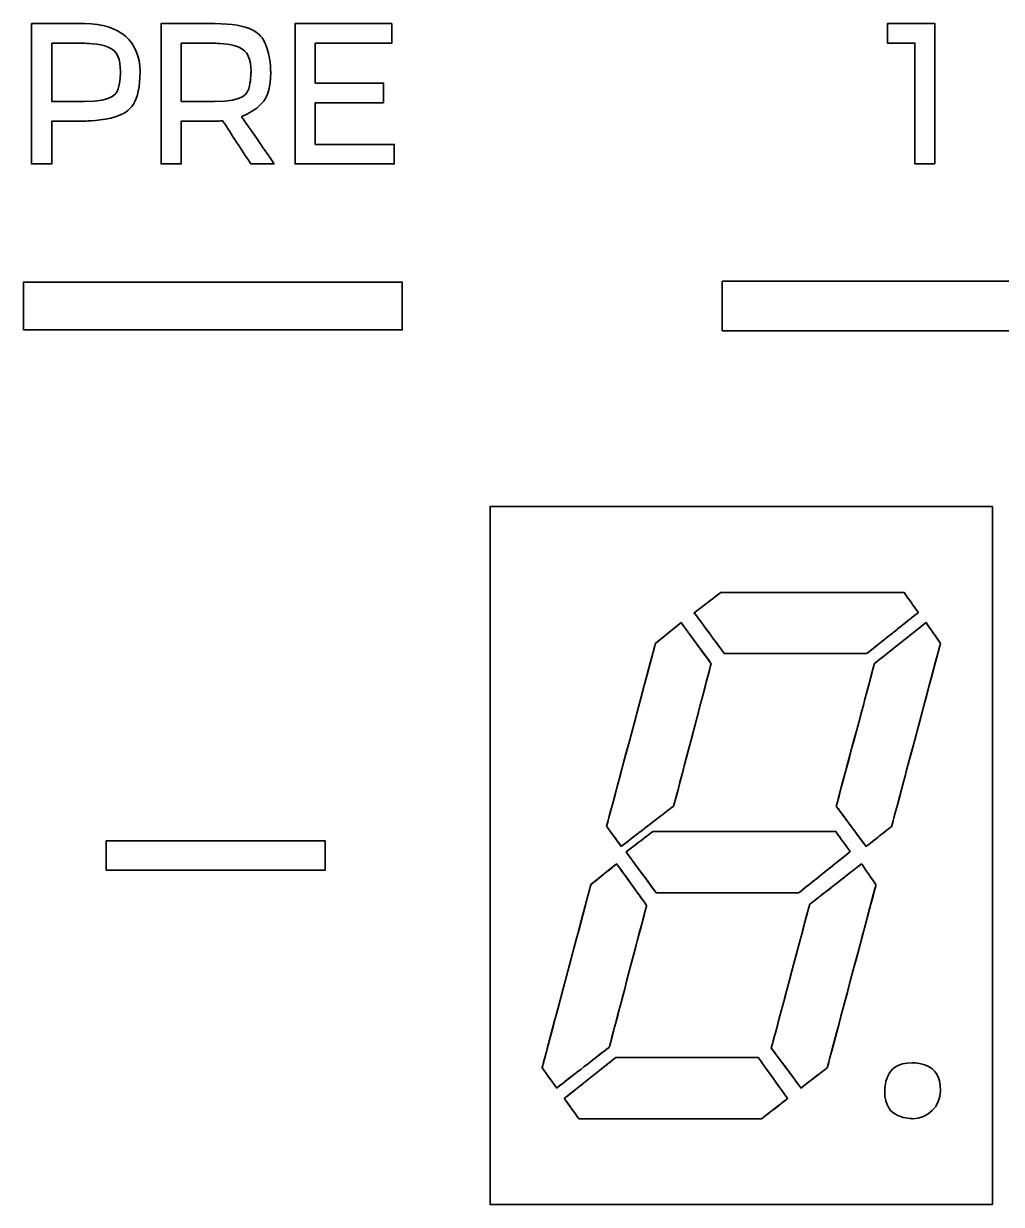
# Model space of a CAD drawing. Extents: x 6336 to 10269, y -393 to 3371.
# Drawn here: x 9076.02 to 9100.55, y 2136.85 to 2166.46 of the extents above; entities that cross this region are included whole.
import ezdxf

# ---------------------------------------------------------------- set-up
doc = ezdxf.new("R2010")
doc.units = 0
doc.header["$LTSCALE"] = 5
doc.layers.add('1', color=7, linetype='CONTINUOUS', true_color=0xffffff)

msp = doc.modelspace()

# ---------------------------------------------------------------- linework, layer by layer
at = {"layer": '1', "color": 7, "linetype": 'Continuous', "lineweight": 35}
for points, knots in [([(9078.939, 2165.26), (9078.939, 2166.011), (9078.422, 2166.46), (9077.555, 2166.46), (9077.555, 2166.46), (9077.555, 2166.46), (9076.219, 2166.46), (9076.219, 2166.46), (9076.219, 2166.46), (9076.219, 2166.46), (9076.219, 2162.943), (9076.219, 2162.943), (9076.219, 2162.943), (9076.219, 2162.943), (9076.726, 2162.943), (9076.726, 2162.943), (9076.726, 2162.943), (9076.726, 2162.943), (9076.726, 2164.016), (9076.726, 2164.016), (9076.726, 2164.016), (9076.726, 2164.016), (9077.555, 2164.016), (9077.555, 2164.016), (9077.555, 2164.016), (9078.435, 2164.016), (9078.939, 2164.469), (9078.939, 2165.26)], [0, 0, 0, 0, 0.125, 0.125, 0.125, 0.1875, 0.25, 0.25, 0.25, 0.3125, 0.375, 0.375, 0.375, 0.4375, 0.5, 0.5, 0.5, 0.5625, 0.625, 0.625, 0.625, 0.6875, 0.75, 0.75, 0.75, 0.875, 1, 1, 1, 1]), ([(9080.982, 2164.021), (9080.982, 2164.021), (9081.013, 2164.023), (9081.013, 2164.023), (9081.013, 2164.023), (9081.013, 2164.023), (9081.714, 2162.943), (9081.714, 2162.943), (9081.714, 2162.943), (9081.714, 2162.943), (9082.302, 2162.943), (9082.302, 2162.943), (9082.302, 2162.943), (9082.302, 2162.943), (9081.486, 2164.127), (9081.486, 2164.127), (9081.486, 2164.127), (9081.486, 2164.127), (9081.544, 2164.152), (9081.544, 2164.152), (9081.544, 2164.152), (9081.977, 2164.345), (9082.215, 2164.739), (9082.215, 2165.26), (9082.215, 2165.26), (9082.215, 2166.022), (9081.704, 2166.46), (9080.815, 2166.46), (9080.815, 2166.46), (9080.815, 2166.46), (9079.465, 2166.46), (9079.465, 2166.46), (9079.465, 2166.46), (9079.465, 2166.46), (9079.465, 2162.943), (9079.465, 2162.943), (9079.465, 2162.943), (9079.465, 2162.943), (9079.972, 2162.943), (9079.972, 2162.943), (9079.972, 2162.943), (9079.972, 2162.943), (9079.972, 2164.015), (9079.972, 2164.015), (9079.972, 2164.015), (9079.972, 2164.015), (9080.815, 2164.015), (9080.815, 2164.015), (9080.815, 2164.015), (9080.871, 2164.015), (9080.927, 2164.018), (9080.982, 2164.021)], [0, 0, 0, 0, 0.071429, 0.071429, 0.071429, 0.107143, 0.142857, 0.142857, 0.142857, 0.178571, 0.214286, 0.214286, 0.214286, 0.25, 0.285714, 0.285714, 0.285714, 0.321429, 0.357143, 0.357143, 0.357143, 0.392857, 0.428571, 0.428571, 0.428571, 0.464286, 0.5, 0.5, 0.5, 0.535714, 0.571429, 0.571429, 0.571429, 0.607143, 0.642857, 0.642857, 0.642857, 0.678571, 0.714286, 0.714286, 0.714286, 0.75, 0.785714, 0.785714, 0.785714, 0.821429, 0.857143, 0.857143, 0.857143, 0.928571, 1, 1, 1, 1]), ([(9085.049, 2164.477), (9085.049, 2164.477), (9085.049, 2164.969), (9085.049, 2164.969), (9085.049, 2164.969), (9085.049, 2164.969), (9083.334, 2164.969), (9083.334, 2164.969), (9083.334, 2164.969), (9083.334, 2164.969), (9083.334, 2165.967), (9083.334, 2165.967), (9083.334, 2165.967), (9083.334, 2165.967), (9085.252, 2165.967), (9085.252, 2165.967), (9085.252, 2165.967), (9085.252, 2165.967), (9085.252, 2166.46), (9085.252, 2166.46), (9085.252, 2166.46), (9085.252, 2166.46), (9082.828, 2166.46), (9082.828, 2166.46), (9082.828, 2166.46), (9082.828, 2166.46), (9082.828, 2162.943), (9082.828, 2162.943), (9082.828, 2162.943), (9082.828, 2162.943), (9085.315, 2162.943), (9085.315, 2162.943), (9085.315, 2162.943), (9085.315, 2162.943), (9085.315, 2163.431), (9085.315, 2163.431), (9085.315, 2163.431), (9085.315, 2163.431), (9083.334, 2163.431), (9083.334, 2163.431), (9083.334, 2163.431), (9083.334, 2163.431), (9083.334, 2164.477), (9083.334, 2164.477), (9083.334, 2164.477), (9083.334, 2164.477), (9085.049, 2164.477), (9085.049, 2164.477)], [0, 0, 0, 0, 0.076923, 0.076923, 0.076923, 0.115385, 0.153846, 0.153846, 0.153846, 0.192308, 0.230769, 0.230769, 0.230769, 0.269231, 0.307692, 0.307692, 0.307692, 0.346154, 0.384615, 0.384615, 0.384615, 0.423077, 0.461538, 0.461538, 0.461538, 0.5, 0.538462, 0.538462, 0.538462, 0.576923, 0.615385, 0.615385, 0.615385, 0.653846, 0.692308, 0.692308, 0.692308, 0.730769, 0.769231, 0.769231, 0.769231, 0.807692, 0.846154, 0.846154, 0.846154, 0.923077, 1, 1, 1, 1]), ([(9098.877, 2162.943), (9098.877, 2162.943), (9098.877, 2166.46), (9098.877, 2166.46), (9098.877, 2166.46), (9098.877, 2166.46), (9097.687, 2166.46), (9097.687, 2166.46), (9097.687, 2166.46), (9097.687, 2166.46), (9097.687, 2165.972), (9097.687, 2165.972), (9097.687, 2165.972), (9097.687, 2165.972), (9098.375, 2165.972), (9098.375, 2165.972), (9098.375, 2165.972), (9098.375, 2165.972), (9098.375, 2162.943), (9098.375, 2162.943), (9098.375, 2162.943), (9098.375, 2162.943), (9098.877, 2162.943), (9098.877, 2162.943)], [0, 0, 0, 0, 0.142857, 0.142857, 0.142857, 0.214286, 0.285714, 0.285714, 0.285714, 0.357143, 0.428571, 0.428571, 0.428571, 0.5, 0.571429, 0.571429, 0.571429, 0.642857, 0.714286, 0.714286, 0.714286, 0.857143, 1, 1, 1, 1]), ([(9076.726, 2164.508), (9076.726, 2164.508), (9076.726, 2165.967), (9076.726, 2165.967), (9076.726, 2165.967), (9076.726, 2165.967), (9077.54, 2165.967), (9077.54, 2165.967), (9077.54, 2165.967), (9078.29, 2165.967), (9078.447, 2165.577), (9078.447, 2165.25), (9078.447, 2165.25), (9078.447, 2164.911), (9078.29, 2164.508), (9077.54, 2164.508), (9077.54, 2164.508), (9077.54, 2164.508), (9076.726, 2164.508), (9076.726, 2164.508)], [0, 0, 0, 0, 0.166667, 0.166667, 0.166667, 0.25, 0.333333, 0.333333, 0.333333, 0.416667, 0.5, 0.5, 0.5, 0.583333, 0.666667, 0.666667, 0.666667, 0.833333, 1, 1, 1, 1]), ([(9079.972, 2165.967), (9079.972, 2165.967), (9080.815, 2165.967), (9080.815, 2165.967), (9080.815, 2165.967), (9081.565, 2165.967), (9081.722, 2165.577), (9081.722, 2165.25), (9081.722, 2165.25), (9081.722, 2164.912), (9081.565, 2164.509), (9080.815, 2164.509), (9080.815, 2164.509), (9080.815, 2164.509), (9079.972, 2164.509), (9079.972, 2164.509), (9079.972, 2164.509), (9079.972, 2164.509), (9079.972, 2165.967), (9079.972, 2165.967)], [0, 0, 0, 0, 0.166667, 0.166667, 0.166667, 0.25, 0.333333, 0.333333, 0.333333, 0.416667, 0.5, 0.5, 0.5, 0.583333, 0.666667, 0.666667, 0.666667, 0.833333, 1, 1, 1, 1]), ([(9076.017, 2158.777), (9076.017, 2158.777), (9085.517, 2158.777), (9085.517, 2158.777), (9085.517, 2158.777), (9085.517, 2158.777), (9085.517, 2159.977), (9085.517, 2159.977), (9085.517, 2159.977), (9085.517, 2159.977), (9076.017, 2159.977), (9076.017, 2159.977), (9076.017, 2159.977), (9076.017, 2159.977), (9076.017, 2158.777), (9076.017, 2158.777)], [0, 0, 0, 0, 0.2, 0.2, 0.2, 0.3, 0.4, 0.4, 0.4, 0.5, 0.6, 0.6, 0.6, 0.8, 1, 1, 1, 1]), ([(9076.017, 2158.777), (9076.017, 2158.777), (9085.517, 2158.777), (9085.517, 2158.777), (9085.517, 2158.777), (9085.517, 2158.777), (9085.517, 2159.977), (9085.517, 2159.977), (9085.517, 2159.977), (9085.517, 2159.977), (9076.017, 2159.977), (9076.017, 2159.977), (9076.017, 2159.977), (9076.017, 2159.977), (9076.017, 2158.777), (9076.017, 2158.777)], [0, 0, 0, 0, 0.2, 0.2, 0.2, 0.3, 0.4, 0.4, 0.4, 0.5, 0.6, 0.6, 0.6, 0.8, 1, 1, 1, 1]), ([(9093.545, 2158.755), (9093.545, 2158.755), (9103.045, 2158.755), (9103.045, 2158.755), (9103.045, 2158.755), (9103.045, 2158.755), (9103.045, 2159.999), (9103.045, 2159.999), (9103.045, 2159.999), (9103.045, 2159.999), (9093.545, 2159.999), (9093.545, 2159.999), (9093.545, 2159.999), (9093.545, 2159.999), (9093.545, 2158.755), (9093.545, 2158.755)], [0, 0, 0, 0, 0.2, 0.2, 0.2, 0.3, 0.4, 0.4, 0.4, 0.5, 0.6, 0.6, 0.6, 0.8, 1, 1, 1, 1]), ([(9093.545, 2158.755), (9093.545, 2158.755), (9103.045, 2158.755), (9103.045, 2158.755), (9103.045, 2158.755), (9103.045, 2158.755), (9103.045, 2159.999), (9103.045, 2159.999), (9103.045, 2159.999), (9103.045, 2159.999), (9093.545, 2159.999), (9093.545, 2159.999), (9093.545, 2159.999), (9093.545, 2159.999), (9093.545, 2158.755), (9093.545, 2158.755)], [0, 0, 0, 0, 0.2, 0.2, 0.2, 0.3, 0.4, 0.4, 0.4, 0.5, 0.6, 0.6, 0.6, 0.8, 1, 1, 1, 1]), ([(9100.321, 2136.847), (9100.321, 2136.847), (9087.721, 2136.847), (9087.721, 2136.847), (9087.721, 2136.847), (9087.721, 2136.847), (9087.721, 2154.346), (9087.721, 2154.346), (9087.721, 2154.346), (9087.721, 2154.346), (9100.321, 2154.346), (9100.321, 2154.346), (9100.321, 2154.346), (9100.321, 2154.346), (9100.321, 2136.847), (9100.321, 2136.847)], [0, 0, 0, 0, 0.2, 0.2, 0.2, 0.3, 0.4, 0.4, 0.4, 0.5, 0.6, 0.6, 0.6, 0.8, 1, 1, 1, 1]), ([(9100.321, 2136.847), (9100.321, 2136.847), (9087.721, 2136.847), (9087.721, 2136.847), (9087.721, 2136.847), (9087.721, 2136.847), (9087.721, 2154.346), (9087.721, 2154.346), (9087.721, 2154.346), (9087.721, 2154.346), (9100.321, 2154.346), (9100.321, 2154.346), (9100.321, 2154.346), (9100.321, 2154.346), (9100.321, 2136.847), (9100.321, 2136.847)], [0, 0, 0, 0, 0.2, 0.2, 0.2, 0.3, 0.4, 0.4, 0.4, 0.5, 0.6, 0.6, 0.6, 0.8, 1, 1, 1, 1]), ([(9093.507, 2152.196), (9093.507, 2152.196), (9092.842, 2151.684), (9092.842, 2151.684), (9092.842, 2151.684), (9092.842, 2151.684), (9093.592, 2150.664), (9093.592, 2150.664), (9093.592, 2150.664), (9093.592, 2150.664), (9097.172, 2150.664), (9097.172, 2150.664), (9097.172, 2150.664), (9097.172, 2150.664), (9098.463, 2151.692), (9098.463, 2151.692), (9098.463, 2151.692), (9098.463, 2151.692), (9098.101, 2152.196), (9098.101, 2152.196), (9098.101, 2152.196), (9098.101, 2152.196), (9093.507, 2152.196), (9093.507, 2152.196)], [0, 0, 0, 0, 0.142857, 0.142857, 0.142857, 0.214286, 0.285714, 0.285714, 0.285714, 0.357143, 0.428571, 0.428571, 0.428571, 0.5, 0.571429, 0.571429, 0.571429, 0.642857, 0.714286, 0.714286, 0.714286, 0.857143, 1, 1, 1, 1]), ([(9093.507, 2152.196), (9093.507, 2152.196), (9092.842, 2151.684), (9092.842, 2151.684), (9092.842, 2151.684), (9092.842, 2151.684), (9093.592, 2150.664), (9093.592, 2150.664), (9093.592, 2150.664), (9093.592, 2150.664), (9097.172, 2150.664), (9097.172, 2150.664), (9097.172, 2150.664), (9097.172, 2150.664), (9098.463, 2151.692), (9098.463, 2151.692), (9098.463, 2151.692), (9098.463, 2151.692), (9098.101, 2152.196), (9098.101, 2152.196), (9098.101, 2152.196), (9098.101, 2152.196), (9093.507, 2152.196), (9093.507, 2152.196)], [0, 0, 0, 0, 0.142857, 0.142857, 0.142857, 0.214286, 0.285714, 0.285714, 0.285714, 0.357143, 0.428571, 0.428571, 0.428571, 0.5, 0.571429, 0.571429, 0.571429, 0.642857, 0.714286, 0.714286, 0.714286, 0.857143, 1, 1, 1, 1]), ([(9097.172, 2150.664), (9097.172, 2150.664), (9093.592, 2150.664), (9093.592, 2150.664), (9093.592, 2150.664), (9093.592, 2150.664), (9092.842, 2151.684), (9092.842, 2151.684), (9092.842, 2151.684), (9092.842, 2151.684), (9093.507, 2152.196), (9093.507, 2152.196), (9093.507, 2152.196), (9093.507, 2152.196), (9098.101, 2152.196), (9098.101, 2152.196), (9098.101, 2152.196), (9098.101, 2152.196), (9098.463, 2151.692), (9098.463, 2151.692), (9098.463, 2151.692), (9098.463, 2151.692), (9097.172, 2150.664), (9097.172, 2150.664)], [0, 0, 0, 0, 0.142857, 0.142857, 0.142857, 0.214286, 0.285714, 0.285714, 0.285714, 0.357143, 0.428571, 0.428571, 0.428571, 0.5, 0.571429, 0.571429, 0.571429, 0.642857, 0.714286, 0.714286, 0.714286, 0.857143, 1, 1, 1, 1]), ([(9097.172, 2150.664), (9097.172, 2150.664), (9093.592, 2150.664), (9093.592, 2150.664), (9093.592, 2150.664), (9093.592, 2150.664), (9092.842, 2151.684), (9092.842, 2151.684), (9092.842, 2151.684), (9092.842, 2151.684), (9093.507, 2152.196), (9093.507, 2152.196), (9093.507, 2152.196), (9093.507, 2152.196), (9098.101, 2152.196), (9098.101, 2152.196), (9098.101, 2152.196), (9098.101, 2152.196), (9098.463, 2151.692), (9098.463, 2151.692), (9098.463, 2151.692), (9098.463, 2151.692), (9097.172, 2150.664), (9097.172, 2150.664)], [0, 0, 0, 0, 0.142857, 0.142857, 0.142857, 0.214286, 0.285714, 0.285714, 0.285714, 0.357143, 0.428571, 0.428571, 0.428571, 0.5, 0.571429, 0.571429, 0.571429, 0.642857, 0.714286, 0.714286, 0.714286, 0.857143, 1, 1, 1, 1]), ([(9092.512, 2151.439), (9092.512, 2151.439), (9091.868, 2150.916), (9091.868, 2150.916), (9091.868, 2150.916), (9091.868, 2150.916), (9090.643, 2146.33), (9090.643, 2146.33), (9090.643, 2146.33), (9090.643, 2146.33), (9091.009, 2145.825), (9091.009, 2145.825), (9091.009, 2145.825), (9091.009, 2145.825), (9092.326, 2146.839), (9092.326, 2146.839), (9092.326, 2146.839), (9092.326, 2146.839), (9093.265, 2150.408), (9093.265, 2150.408), (9093.265, 2150.408), (9093.265, 2150.408), (9092.512, 2151.439), (9092.512, 2151.439)], [0, 0, 0, 0, 0.142857, 0.142857, 0.142857, 0.214286, 0.285714, 0.285714, 0.285714, 0.357143, 0.428571, 0.428571, 0.428571, 0.5, 0.571429, 0.571429, 0.571429, 0.642857, 0.714286, 0.714286, 0.714286, 0.857143, 1, 1, 1, 1]), ([(9092.512, 2151.439), (9092.512, 2151.439), (9091.868, 2150.916), (9091.868, 2150.916), (9091.868, 2150.916), (9091.868, 2150.916), (9090.643, 2146.33), (9090.643, 2146.33), (9090.643, 2146.33), (9090.643, 2146.33), (9091.009, 2145.825), (9091.009, 2145.825), (9091.009, 2145.825), (9091.009, 2145.825), (9092.326, 2146.839), (9092.326, 2146.839), (9092.326, 2146.839), (9092.326, 2146.839), (9093.265, 2150.408), (9093.265, 2150.408), (9093.265, 2150.408), (9093.265, 2150.408), (9092.512, 2151.439), (9092.512, 2151.439)], [0, 0, 0, 0, 0.142857, 0.142857, 0.142857, 0.214286, 0.285714, 0.285714, 0.285714, 0.357143, 0.428571, 0.428571, 0.428571, 0.5, 0.571429, 0.571429, 0.571429, 0.642857, 0.714286, 0.714286, 0.714286, 0.857143, 1, 1, 1, 1]), ([(9091.009, 2145.825), (9091.009, 2145.825), (9090.643, 2146.33), (9090.643, 2146.33), (9090.643, 2146.33), (9090.643, 2146.33), (9091.868, 2150.916), (9091.868, 2150.916), (9091.868, 2150.916), (9091.868, 2150.916), (9092.512, 2151.439), (9092.512, 2151.439), (9092.512, 2151.439), (9092.512, 2151.439), (9093.265, 2150.408), (9093.265, 2150.408), (9093.265, 2150.408), (9093.265, 2150.408), (9092.326, 2146.839), (9092.326, 2146.839), (9092.326, 2146.839), (9092.326, 2146.839), (9091.009, 2145.825), (9091.009, 2145.825)], [0, 0, 0, 0, 0.142857, 0.142857, 0.142857, 0.214286, 0.285714, 0.285714, 0.285714, 0.357143, 0.428571, 0.428571, 0.428571, 0.5, 0.571429, 0.571429, 0.571429, 0.642857, 0.714286, 0.714286, 0.714286, 0.857143, 1, 1, 1, 1]), ([(9091.009, 2145.825), (9091.009, 2145.825), (9090.643, 2146.33), (9090.643, 2146.33), (9090.643, 2146.33), (9090.643, 2146.33), (9091.868, 2150.916), (9091.868, 2150.916), (9091.868, 2150.916), (9091.868, 2150.916), (9092.512, 2151.439), (9092.512, 2151.439), (9092.512, 2151.439), (9092.512, 2151.439), (9093.265, 2150.408), (9093.265, 2150.408), (9093.265, 2150.408), (9093.265, 2150.408), (9092.326, 2146.839), (9092.326, 2146.839), (9092.326, 2146.839), (9092.326, 2146.839), (9091.009, 2145.825), (9091.009, 2145.825)], [0, 0, 0, 0, 0.142857, 0.142857, 0.142857, 0.214286, 0.285714, 0.285714, 0.285714, 0.357143, 0.428571, 0.428571, 0.428571, 0.5, 0.571429, 0.571429, 0.571429, 0.642857, 0.714286, 0.714286, 0.714286, 0.857143, 1, 1, 1, 1]), ([(9098.656, 2151.441), (9098.656, 2151.441), (9097.362, 2150.409), (9097.362, 2150.409), (9097.362, 2150.409), (9097.362, 2150.409), (9096.403, 2146.833), (9096.403, 2146.833), (9096.403, 2146.833), (9096.403, 2146.833), (9097.15, 2145.823), (9097.15, 2145.823), (9097.15, 2145.823), (9097.15, 2145.823), (9097.793, 2146.324), (9097.793, 2146.324), (9097.793, 2146.324), (9097.793, 2146.324), (9099.018, 2150.917), (9099.018, 2150.917), (9099.018, 2150.917), (9099.018, 2150.917), (9098.656, 2151.441), (9098.656, 2151.441)], [0, 0, 0, 0, 0.142857, 0.142857, 0.142857, 0.214286, 0.285714, 0.285714, 0.285714, 0.357143, 0.428571, 0.428571, 0.428571, 0.5, 0.571429, 0.571429, 0.571429, 0.642857, 0.714286, 0.714286, 0.714286, 0.857143, 1, 1, 1, 1]), ([(9098.656, 2151.441), (9098.656, 2151.441), (9097.362, 2150.409), (9097.362, 2150.409), (9097.362, 2150.409), (9097.362, 2150.409), (9096.403, 2146.833), (9096.403, 2146.833), (9096.403, 2146.833), (9096.403, 2146.833), (9097.15, 2145.823), (9097.15, 2145.823), (9097.15, 2145.823), (9097.15, 2145.823), (9097.793, 2146.324), (9097.793, 2146.324), (9097.793, 2146.324), (9097.793, 2146.324), (9099.018, 2150.917), (9099.018, 2150.917), (9099.018, 2150.917), (9099.018, 2150.917), (9098.656, 2151.441), (9098.656, 2151.441)], [0, 0, 0, 0, 0.142857, 0.142857, 0.142857, 0.214286, 0.285714, 0.285714, 0.285714, 0.357143, 0.428571, 0.428571, 0.428571, 0.5, 0.571429, 0.571429, 0.571429, 0.642857, 0.714286, 0.714286, 0.714286, 0.857143, 1, 1, 1, 1]), ([(9097.15, 2145.823), (9097.15, 2145.823), (9096.403, 2146.833), (9096.403, 2146.833), (9096.403, 2146.833), (9096.403, 2146.833), (9097.362, 2150.409), (9097.362, 2150.409), (9097.362, 2150.409), (9097.362, 2150.409), (9098.656, 2151.441), (9098.656, 2151.441), (9098.656, 2151.441), (9098.656, 2151.441), (9099.018, 2150.917), (9099.018, 2150.917), (9099.018, 2150.917), (9099.018, 2150.917), (9097.793, 2146.324), (9097.793, 2146.324), (9097.793, 2146.324), (9097.793, 2146.324), (9097.15, 2145.823), (9097.15, 2145.823)], [0, 0, 0, 0, 0.142857, 0.142857, 0.142857, 0.214286, 0.285714, 0.285714, 0.285714, 0.357143, 0.428571, 0.428571, 0.428571, 0.5, 0.571429, 0.571429, 0.571429, 0.642857, 0.714286, 0.714286, 0.714286, 0.857143, 1, 1, 1, 1]), ([(9097.15, 2145.823), (9097.15, 2145.823), (9096.403, 2146.833), (9096.403, 2146.833), (9096.403, 2146.833), (9096.403, 2146.833), (9097.362, 2150.409), (9097.362, 2150.409), (9097.362, 2150.409), (9097.362, 2150.409), (9098.656, 2151.441), (9098.656, 2151.441), (9098.656, 2151.441), (9098.656, 2151.441), (9099.018, 2150.917), (9099.018, 2150.917), (9099.018, 2150.917), (9099.018, 2150.917), (9097.793, 2146.324), (9097.793, 2146.324), (9097.793, 2146.324), (9097.793, 2146.324), (9097.15, 2145.823), (9097.15, 2145.823)], [0, 0, 0, 0, 0.142857, 0.142857, 0.142857, 0.214286, 0.285714, 0.285714, 0.285714, 0.357143, 0.428571, 0.428571, 0.428571, 0.5, 0.571429, 0.571429, 0.571429, 0.642857, 0.714286, 0.714286, 0.714286, 0.857143, 1, 1, 1, 1]), ([(9091.801, 2146.197), (9091.801, 2146.197), (9091.132, 2145.685), (9091.132, 2145.685), (9091.132, 2145.685), (9091.132, 2145.685), (9091.885, 2144.664), (9091.885, 2144.664), (9091.885, 2144.664), (9091.885, 2144.664), (9095.466, 2144.664), (9095.466, 2144.664), (9095.466, 2144.664), (9095.466, 2144.664), (9096.753, 2145.692), (9096.753, 2145.692), (9096.753, 2145.692), (9096.753, 2145.692), (9096.391, 2146.197), (9096.391, 2146.197), (9096.391, 2146.197), (9096.391, 2146.197), (9091.801, 2146.197), (9091.801, 2146.197)], [0, 0, 0, 0, 0.142857, 0.142857, 0.142857, 0.214286, 0.285714, 0.285714, 0.285714, 0.357143, 0.428571, 0.428571, 0.428571, 0.5, 0.571429, 0.571429, 0.571429, 0.642857, 0.714286, 0.714286, 0.714286, 0.857143, 1, 1, 1, 1]), ([(9091.801, 2146.197), (9091.801, 2146.197), (9091.132, 2145.685), (9091.132, 2145.685), (9091.132, 2145.685), (9091.132, 2145.685), (9091.885, 2144.664), (9091.885, 2144.664), (9091.885, 2144.664), (9091.885, 2144.664), (9095.466, 2144.664), (9095.466, 2144.664), (9095.466, 2144.664), (9095.466, 2144.664), (9096.753, 2145.692), (9096.753, 2145.692), (9096.753, 2145.692), (9096.753, 2145.692), (9096.391, 2146.197), (9096.391, 2146.197), (9096.391, 2146.197), (9096.391, 2146.197), (9091.801, 2146.197), (9091.801, 2146.197)], [0, 0, 0, 0, 0.142857, 0.142857, 0.142857, 0.214286, 0.285714, 0.285714, 0.285714, 0.357143, 0.428571, 0.428571, 0.428571, 0.5, 0.571429, 0.571429, 0.571429, 0.642857, 0.714286, 0.714286, 0.714286, 0.857143, 1, 1, 1, 1]), ([(9095.466, 2144.664), (9095.466, 2144.664), (9091.885, 2144.664), (9091.885, 2144.664), (9091.885, 2144.664), (9091.885, 2144.664), (9091.132, 2145.685), (9091.132, 2145.685), (9091.132, 2145.685), (9091.132, 2145.685), (9091.801, 2146.197), (9091.801, 2146.197), (9091.801, 2146.197), (9091.801, 2146.197), (9096.391, 2146.197), (9096.391, 2146.197), (9096.391, 2146.197), (9096.391, 2146.197), (9096.753, 2145.692), (9096.753, 2145.692), (9096.753, 2145.692), (9096.753, 2145.692), (9095.466, 2144.664), (9095.466, 2144.664)], [0, 0, 0, 0, 0.142857, 0.142857, 0.142857, 0.214286, 0.285714, 0.285714, 0.285714, 0.357143, 0.428571, 0.428571, 0.428571, 0.5, 0.571429, 0.571429, 0.571429, 0.642857, 0.714286, 0.714286, 0.714286, 0.857143, 1, 1, 1, 1]), ([(9095.466, 2144.664), (9095.466, 2144.664), (9091.885, 2144.664), (9091.885, 2144.664), (9091.885, 2144.664), (9091.885, 2144.664), (9091.132, 2145.685), (9091.132, 2145.685), (9091.132, 2145.685), (9091.132, 2145.685), (9091.801, 2146.197), (9091.801, 2146.197), (9091.801, 2146.197), (9091.801, 2146.197), (9096.391, 2146.197), (9096.391, 2146.197), (9096.391, 2146.197), (9096.391, 2146.197), (9096.753, 2145.692), (9096.753, 2145.692), (9096.753, 2145.692), (9096.753, 2145.692), (9095.466, 2144.664), (9095.466, 2144.664)], [0, 0, 0, 0, 0.142857, 0.142857, 0.142857, 0.214286, 0.285714, 0.285714, 0.285714, 0.357143, 0.428571, 0.428571, 0.428571, 0.5, 0.571429, 0.571429, 0.571429, 0.642857, 0.714286, 0.714286, 0.714286, 0.857143, 1, 1, 1, 1]), ([(9078.086, 2145.231), (9078.086, 2145.231), (9083.586, 2145.231), (9083.586, 2145.231), (9083.586, 2145.231), (9083.586, 2145.231), (9083.586, 2145.961), (9083.586, 2145.961), (9083.586, 2145.961), (9083.586, 2145.961), (9078.086, 2145.961), (9078.086, 2145.961), (9078.086, 2145.961), (9078.086, 2145.961), (9078.086, 2145.231), (9078.086, 2145.231)], [0, 0, 0, 0, 0.2, 0.2, 0.2, 0.3, 0.4, 0.4, 0.4, 0.5, 0.6, 0.6, 0.6, 0.8, 1, 1, 1, 1]), ([(9090.893, 2145.386), (9090.893, 2145.386), (9090.249, 2144.867), (9090.249, 2144.867), (9090.249, 2144.867), (9090.249, 2144.867), (9089.024, 2140.273), (9089.024, 2140.273), (9089.024, 2140.273), (9089.024, 2140.273), (9089.39, 2139.765), (9089.39, 2139.765), (9089.39, 2139.765), (9089.39, 2139.765), (9090.684, 2140.771), (9090.684, 2140.771), (9090.684, 2140.771), (9090.684, 2140.771), (9090.71, 2140.789), (9090.71, 2140.789), (9090.71, 2140.789), (9090.71, 2140.789), (9091.646, 2144.347), (9091.646, 2144.347), (9091.646, 2144.347), (9091.646, 2144.347), (9090.893, 2145.386), (9090.893, 2145.386)], [0, 0, 0, 0, 0.125, 0.125, 0.125, 0.1875, 0.25, 0.25, 0.25, 0.3125, 0.375, 0.375, 0.375, 0.4375, 0.5, 0.5, 0.5, 0.5625, 0.625, 0.625, 0.625, 0.6875, 0.75, 0.75, 0.75, 0.875, 1, 1, 1, 1]), ([(9090.893, 2145.386), (9090.893, 2145.386), (9090.249, 2144.867), (9090.249, 2144.867), (9090.249, 2144.867), (9090.249, 2144.867), (9089.024, 2140.273), (9089.024, 2140.273), (9089.024, 2140.273), (9089.024, 2140.273), (9089.39, 2139.765), (9089.39, 2139.765), (9089.39, 2139.765), (9089.39, 2139.765), (9090.684, 2140.771), (9090.684, 2140.771), (9090.684, 2140.771), (9090.684, 2140.771), (9090.71, 2140.789), (9090.71, 2140.789), (9090.71, 2140.789), (9090.71, 2140.789), (9091.646, 2144.347), (9091.646, 2144.347), (9091.646, 2144.347), (9091.646, 2144.347), (9090.893, 2145.386), (9090.893, 2145.386)], [0, 0, 0, 0, 0.125, 0.125, 0.125, 0.1875, 0.25, 0.25, 0.25, 0.3125, 0.375, 0.375, 0.375, 0.4375, 0.5, 0.5, 0.5, 0.5625, 0.625, 0.625, 0.625, 0.6875, 0.75, 0.75, 0.75, 0.875, 1, 1, 1, 1]), ([(9089.39, 2139.765), (9089.39, 2139.765), (9089.024, 2140.273), (9089.024, 2140.273), (9089.024, 2140.273), (9089.024, 2140.273), (9090.249, 2144.867), (9090.249, 2144.867), (9090.249, 2144.867), (9090.249, 2144.867), (9090.893, 2145.386), (9090.893, 2145.386), (9090.893, 2145.386), (9090.893, 2145.386), (9091.646, 2144.347), (9091.646, 2144.347), (9091.646, 2144.347), (9091.646, 2144.347), (9090.71, 2140.789), (9090.71, 2140.789), (9090.71, 2140.789), (9090.71, 2140.789), (9090.684, 2140.771), (9090.684, 2140.771), (9090.684, 2140.771), (9090.684, 2140.771), (9089.39, 2139.765), (9089.39, 2139.765)], [0, 0, 0, 0, 0.125, 0.125, 0.125, 0.1875, 0.25, 0.25, 0.25, 0.3125, 0.375, 0.375, 0.375, 0.4375, 0.5, 0.5, 0.5, 0.5625, 0.625, 0.625, 0.625, 0.6875, 0.75, 0.75, 0.75, 0.875, 1, 1, 1, 1]), ([(9089.39, 2139.765), (9089.39, 2139.765), (9089.024, 2140.273), (9089.024, 2140.273), (9089.024, 2140.273), (9089.024, 2140.273), (9090.249, 2144.867), (9090.249, 2144.867), (9090.249, 2144.867), (9090.249, 2144.867), (9090.893, 2145.386), (9090.893, 2145.386), (9090.893, 2145.386), (9090.893, 2145.386), (9091.646, 2144.347), (9091.646, 2144.347), (9091.646, 2144.347), (9091.646, 2144.347), (9090.71, 2140.789), (9090.71, 2140.789), (9090.71, 2140.789), (9090.71, 2140.789), (9090.684, 2140.771), (9090.684, 2140.771), (9090.684, 2140.771), (9090.684, 2140.771), (9089.39, 2139.765), (9089.39, 2139.765)], [0, 0, 0, 0, 0.125, 0.125, 0.125, 0.1875, 0.25, 0.25, 0.25, 0.3125, 0.375, 0.375, 0.375, 0.4375, 0.5, 0.5, 0.5, 0.5625, 0.625, 0.625, 0.625, 0.6875, 0.75, 0.75, 0.75, 0.875, 1, 1, 1, 1]), ([(9097.038, 2145.386), (9097.038, 2145.386), (9095.736, 2144.37), (9095.736, 2144.37), (9095.736, 2144.37), (9095.736, 2144.37), (9094.774, 2140.767), (9094.774, 2140.767), (9094.774, 2140.767), (9094.774, 2140.767), (9095.52, 2139.765), (9095.52, 2139.765), (9095.52, 2139.765), (9095.52, 2139.765), (9096.178, 2140.274), (9096.178, 2140.274), (9096.178, 2140.274), (9096.178, 2140.274), (9097.4, 2144.86), (9097.4, 2144.86), (9097.4, 2144.86), (9097.4, 2144.86), (9097.038, 2145.386), (9097.038, 2145.386)], [0, 0, 0, 0, 0.142857, 0.142857, 0.142857, 0.214286, 0.285714, 0.285714, 0.285714, 0.357143, 0.428571, 0.428571, 0.428571, 0.5, 0.571429, 0.571429, 0.571429, 0.642857, 0.714286, 0.714286, 0.714286, 0.857143, 1, 1, 1, 1]), ([(9097.038, 2145.386), (9097.038, 2145.386), (9095.736, 2144.37), (9095.736, 2144.37), (9095.736, 2144.37), (9095.736, 2144.37), (9094.774, 2140.767), (9094.774, 2140.767), (9094.774, 2140.767), (9094.774, 2140.767), (9095.52, 2139.765), (9095.52, 2139.765), (9095.52, 2139.765), (9095.52, 2139.765), (9096.178, 2140.274), (9096.178, 2140.274), (9096.178, 2140.274), (9096.178, 2140.274), (9097.4, 2144.86), (9097.4, 2144.86), (9097.4, 2144.86), (9097.4, 2144.86), (9097.038, 2145.386), (9097.038, 2145.386)], [0, 0, 0, 0, 0.142857, 0.142857, 0.142857, 0.214286, 0.285714, 0.285714, 0.285714, 0.357143, 0.428571, 0.428571, 0.428571, 0.5, 0.571429, 0.571429, 0.571429, 0.642857, 0.714286, 0.714286, 0.714286, 0.857143, 1, 1, 1, 1]), ([(9095.52, 2139.765), (9095.52, 2139.765), (9094.774, 2140.767), (9094.774, 2140.767), (9094.774, 2140.767), (9094.774, 2140.767), (9095.736, 2144.37), (9095.736, 2144.37), (9095.736, 2144.37), (9095.736, 2144.37), (9097.038, 2145.386), (9097.038, 2145.386), (9097.038, 2145.386), (9097.038, 2145.386), (9097.4, 2144.86), (9097.4, 2144.86), (9097.4, 2144.86), (9097.4, 2144.86), (9096.178, 2140.274), (9096.178, 2140.274), (9096.178, 2140.274), (9096.178, 2140.274), (9095.52, 2139.765), (9095.52, 2139.765)], [0, 0, 0, 0, 0.142857, 0.142857, 0.142857, 0.214286, 0.285714, 0.285714, 0.285714, 0.357143, 0.428571, 0.428571, 0.428571, 0.5, 0.571429, 0.571429, 0.571429, 0.642857, 0.714286, 0.714286, 0.714286, 0.857143, 1, 1, 1, 1]), ([(9095.52, 2139.765), (9095.52, 2139.765), (9094.774, 2140.767), (9094.774, 2140.767), (9094.774, 2140.767), (9094.774, 2140.767), (9095.736, 2144.37), (9095.736, 2144.37), (9095.736, 2144.37), (9095.736, 2144.37), (9097.038, 2145.386), (9097.038, 2145.386), (9097.038, 2145.386), (9097.038, 2145.386), (9097.4, 2144.86), (9097.4, 2144.86), (9097.4, 2144.86), (9097.4, 2144.86), (9096.178, 2140.274), (9096.178, 2140.274), (9096.178, 2140.274), (9096.178, 2140.274), (9095.52, 2139.765), (9095.52, 2139.765)], [0, 0, 0, 0, 0.142857, 0.142857, 0.142857, 0.214286, 0.285714, 0.285714, 0.285714, 0.357143, 0.428571, 0.428571, 0.428571, 0.5, 0.571429, 0.571429, 0.571429, 0.642857, 0.714286, 0.714286, 0.714286, 0.857143, 1, 1, 1, 1]), ([(9090.871, 2140.529), (9090.871, 2140.529), (9089.58, 2139.501), (9089.58, 2139.501), (9089.58, 2139.501), (9089.58, 2139.501), (9089.946, 2138.996), (9089.946, 2138.996), (9089.946, 2138.996), (9089.946, 2138.996), (9094.535, 2138.996), (9094.535, 2138.996), (9094.535, 2138.996), (9094.535, 2138.996), (9095.183, 2139.501), (9095.183, 2139.501), (9095.183, 2139.501), (9095.183, 2139.501), (9094.448, 2140.529), (9094.448, 2140.529), (9094.448, 2140.529), (9094.448, 2140.529), (9090.871, 2140.529), (9090.871, 2140.529)], [0, 0, 0, 0, 0.142857, 0.142857, 0.142857, 0.214286, 0.285714, 0.285714, 0.285714, 0.357143, 0.428571, 0.428571, 0.428571, 0.5, 0.571429, 0.571429, 0.571429, 0.642857, 0.714286, 0.714286, 0.714286, 0.857143, 1, 1, 1, 1]), ([(9090.871, 2140.529), (9090.871, 2140.529), (9089.58, 2139.501), (9089.58, 2139.501), (9089.58, 2139.501), (9089.58, 2139.501), (9089.946, 2138.996), (9089.946, 2138.996), (9089.946, 2138.996), (9089.946, 2138.996), (9094.535, 2138.996), (9094.535, 2138.996), (9094.535, 2138.996), (9094.535, 2138.996), (9095.183, 2139.501), (9095.183, 2139.501), (9095.183, 2139.501), (9095.183, 2139.501), (9094.448, 2140.529), (9094.448, 2140.529), (9094.448, 2140.529), (9094.448, 2140.529), (9090.871, 2140.529), (9090.871, 2140.529)], [0, 0, 0, 0, 0.142857, 0.142857, 0.142857, 0.214286, 0.285714, 0.285714, 0.285714, 0.357143, 0.428571, 0.428571, 0.428571, 0.5, 0.571429, 0.571429, 0.571429, 0.642857, 0.714286, 0.714286, 0.714286, 0.857143, 1, 1, 1, 1]), ([(9094.535, 2138.996), (9094.535, 2138.996), (9089.946, 2138.996), (9089.946, 2138.996), (9089.946, 2138.996), (9089.946, 2138.996), (9089.58, 2139.501), (9089.58, 2139.501), (9089.58, 2139.501), (9089.58, 2139.501), (9090.871, 2140.529), (9090.871, 2140.529), (9090.871, 2140.529), (9090.871, 2140.529), (9094.448, 2140.529), (9094.448, 2140.529), (9094.448, 2140.529), (9094.448, 2140.529), (9095.183, 2139.501), (9095.183, 2139.501), (9095.183, 2139.501), (9095.183, 2139.501), (9094.535, 2138.996), (9094.535, 2138.996)], [0, 0, 0, 0, 0.142857, 0.142857, 0.142857, 0.214286, 0.285714, 0.285714, 0.285714, 0.357143, 0.428571, 0.428571, 0.428571, 0.5, 0.571429, 0.571429, 0.571429, 0.642857, 0.714286, 0.714286, 0.714286, 0.857143, 1, 1, 1, 1]), ([(9094.535, 2138.996), (9094.535, 2138.996), (9089.946, 2138.996), (9089.946, 2138.996), (9089.946, 2138.996), (9089.946, 2138.996), (9089.58, 2139.501), (9089.58, 2139.501), (9089.58, 2139.501), (9089.58, 2139.501), (9090.871, 2140.529), (9090.871, 2140.529), (9090.871, 2140.529), (9090.871, 2140.529), (9094.448, 2140.529), (9094.448, 2140.529), (9094.448, 2140.529), (9094.448, 2140.529), (9095.183, 2139.501), (9095.183, 2139.501), (9095.183, 2139.501), (9095.183, 2139.501), (9094.535, 2138.996), (9094.535, 2138.996)], [0, 0, 0, 0, 0.142857, 0.142857, 0.142857, 0.214286, 0.285714, 0.285714, 0.285714, 0.357143, 0.428571, 0.428571, 0.428571, 0.5, 0.571429, 0.571429, 0.571429, 0.642857, 0.714286, 0.714286, 0.714286, 0.857143, 1, 1, 1, 1]), ([(9099.018, 2139.696), (9099.018, 2139.31), (9098.705, 2138.996), (9098.318, 2138.996), (9098.318, 2138.996), (9097.932, 2138.996), (9097.618, 2139.31), (9097.618, 2139.696), (9097.618, 2139.696), (9097.618, 2140.083), (9097.932, 2140.397), (9098.318, 2140.397), (9098.318, 2140.397), (9098.705, 2140.397), (9099.018, 2140.083), (9099.018, 2139.696)], [0, 0, 0, 0, 0.2, 0.2, 0.2, 0.3, 0.4, 0.4, 0.4, 0.5, 0.6, 0.6, 0.6, 0.8, 1, 1, 1, 1])]:
    msp.add_open_spline(points, degree=3, knots=knots, dxfattribs=at)

doc.saveas('drawing.dxf')
